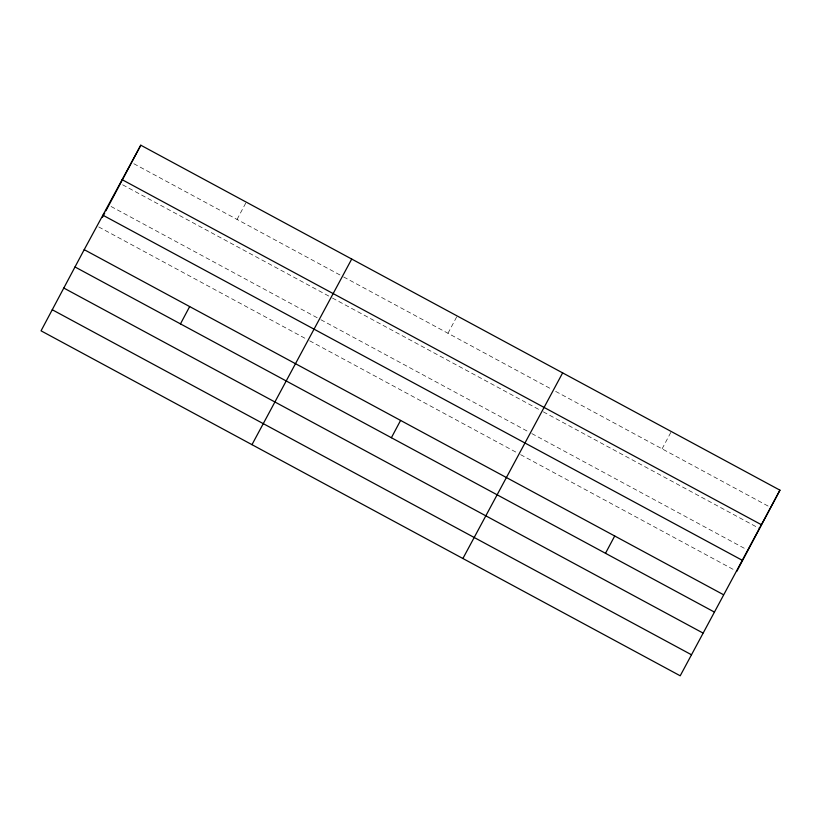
<?xml version="1.0" encoding="UTF-8"?>
<svg xmlns="http://www.w3.org/2000/svg" width="821" height="821" viewBox="0 0 821 821"><rect width="100%" height="100%" fill="white"/><g stroke="black" fill="none" stroke-linecap="round" stroke-linejoin="round"><path stroke-width="0.62" stroke-dasharray="4.11 3.08" d="M237.053 219.433L246.259 202.12M447.979 333.275L457.174 315.972M662.095 448.841L671.291 431.538M133.833 163.718L340.274 275.138M343.64 276.954L552.317 389.595M555.673 391.401L768.507 506.28M122.627 184.797L329.067 296.217M332.433 298.033L539.982 410.059M543.348 411.875L759.548 528.56M111.092 206.502L317.522 317.922M320.888 319.738L528.447 431.764M531.803 433.58L745.755 549.064M98.756 226.965L306.315 339.001M309.681 340.818L517.24 452.843M520.606 454.66L734.559 570.133"/><path stroke-width="1.23" d="M84.204 249.656L41.05 330.822L680.209 675.796L779.95 490.178L140.791 145.204L84.204 249.656L723.363 594.64M102.358 217.493L104.719 213.06M105.899 210.833L140.791 145.204M180.466 323.885L189.661 306.582M251.975 444.664L351.716 259.046M391.381 437.726L400.586 420.424M462.89 558.506L562.642 372.888M605.498 553.292L614.703 535.99M736.796 571.344L779.95 490.178M122.124 179.676L761.272 524.65M102.882 215.184L742.04 560.168M74.998 266.958L714.157 611.943M63.802 288.038L702.95 633.012M52.257 309.743L691.415 654.727"/></g></svg>
